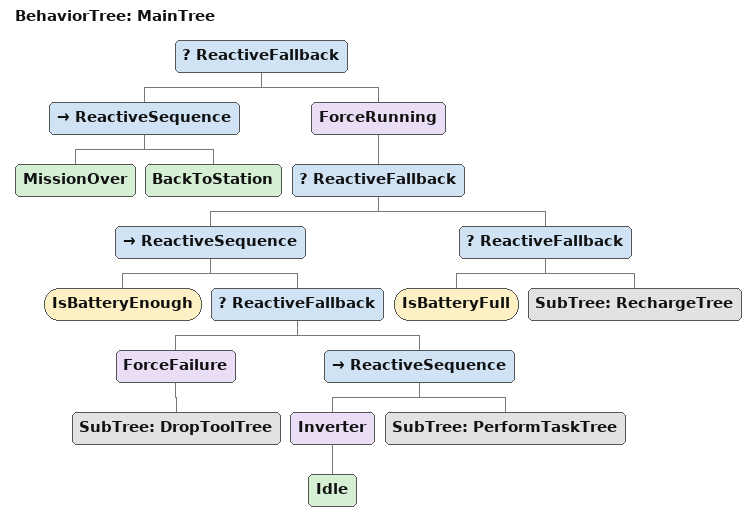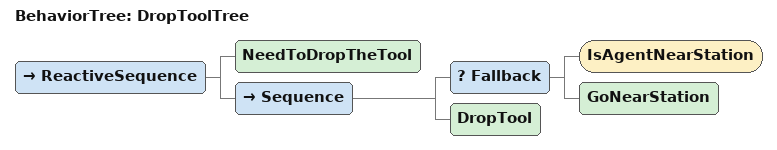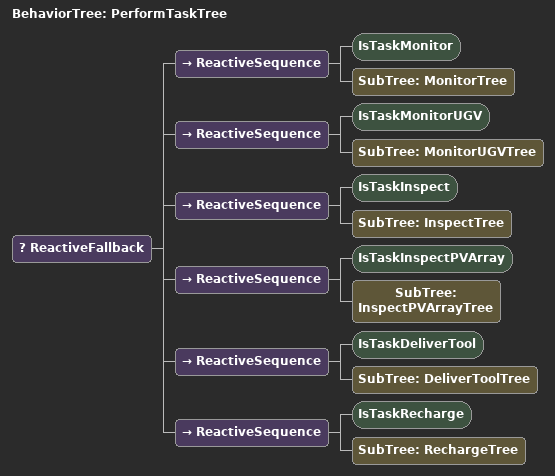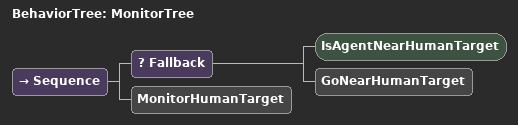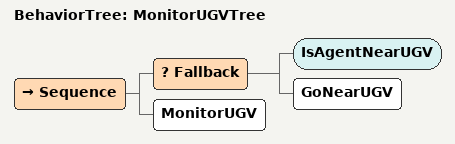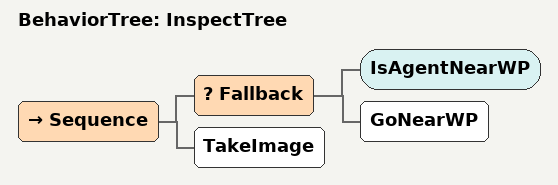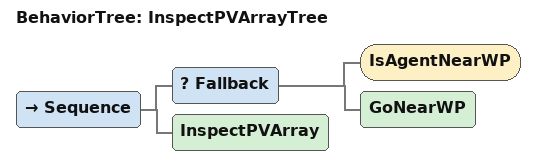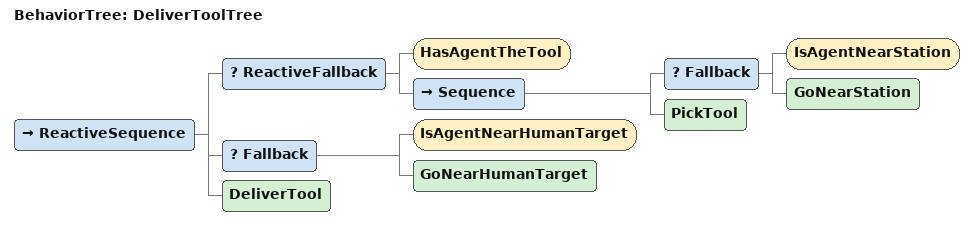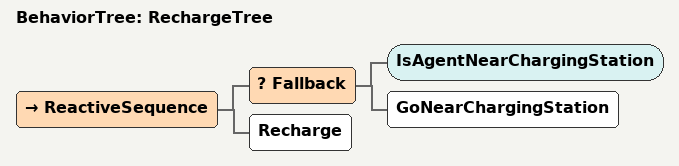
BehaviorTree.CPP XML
<root main_tree_to_execute = "MainTree" >

    <BehaviorTree ID="MainTree">
        <ReactiveFallback>
            <ReactiveSequence>
                <MissionOver/>
                <BackToStation/>
            </ReactiveSequence>
            <ForceRunning>
                <ReactiveFallback>
                    <ReactiveSequence>
                        <IsBatteryEnough/>
                        <ReactiveFallback>
                            <ForceFailure>
                                <SubTree ID="DropToolTree"/>
                            </ForceFailure>
                            <ReactiveSequence>
                                <Inverter>
                                    <Idle/>
                                </Inverter>
                                <SubTree ID="PerformTaskTree"/>
                            </ReactiveSequence>
                        </ReactiveFallback>
                    </ReactiveSequence>
                    <ReactiveFallback>
                        <IsBatteryFull/>
                        <SubTree ID="RechargeTree"/>
                    </ReactiveFallback>
                </ReactiveFallback>
            </ForceRunning>
        </ReactiveFallback>
    </BehaviorTree>

    <BehaviorTree ID="DropToolTree">
        <ReactiveSequence>
            <NeedToDropTheTool/>
            <Sequence>
                <Fallback>
                    <IsAgentNearStation/>
                    <GoNearStation/>
                </Fallback>
                <DropTool/>
            </Sequence>
        </ReactiveSequence>
    </BehaviorTree>

    <BehaviorTree ID="PerformTaskTree">
        <ReactiveFallback>
            <ReactiveSequence>
                <IsTaskMonitor/>
                <SubTree ID="MonitorTree"/>
            </ReactiveSequence>
            <ReactiveSequence>
                <IsTaskMonitorUGV/>
                <SubTree ID="MonitorUGVTree"/>
            </ReactiveSequence>
            <ReactiveSequence>
                <IsTaskInspect/>
                <SubTree ID="InspectTree"/>
            </ReactiveSequence>
            <ReactiveSequence>
                <IsTaskInspectPVArray/>
                <SubTree ID="InspectPVArrayTree"/>
            </ReactiveSequence>
            <ReactiveSequence>
                <IsTaskDeliverTool/>
                <SubTree ID="DeliverToolTree"/>
            </ReactiveSequence>
            <ReactiveSequence>
                <IsTaskRecharge/>
                <SubTree ID="RechargeTree"/>
            </ReactiveSequence>
        </ReactiveFallback>
    </BehaviorTree>

    <BehaviorTree ID="MonitorTree">
        <Sequence>
            <Fallback>
                <IsAgentNearHumanTarget/>
                <GoNearHumanTarget/>
            </Fallback>
            <MonitorHumanTarget/>
        </Sequence>
    </BehaviorTree>

    <BehaviorTree ID="MonitorUGVTree">
        <Sequence>
            <Fallback>
                <IsAgentNearUGV/>
                <GoNearUGV/>
            </Fallback>
            <MonitorUGV/>
        </Sequence>
    </BehaviorTree>

    <BehaviorTree ID="InspectTree">
        <Sequence>
            <Fallback>
                <IsAgentNearWP/>
                <GoNearWP/>
            </Fallback>
            <TakeImage/>
        </Sequence>
    </BehaviorTree>

    <BehaviorTree ID="InspectPVArrayTree">
        <Sequence>
            <Fallback>
                <IsAgentNearWP/>
                <GoNearWP/>
            </Fallback>
            <InspectPVArray/>
        </Sequence>
    </BehaviorTree>

    <BehaviorTree ID="DeliverToolTree">
        <ReactiveSequence>
            <ReactiveFallback>
                <HasAgentTheTool/>
                <Sequence>
                    <Fallback>
                        <IsAgentNearStation/>
                        <GoNearStation/>
                    </Fallback>
                    <PickTool/>
                </Sequence>
            </ReactiveFallback>
            <Fallback>
                <IsAgentNearHumanTarget/>
                <GoNearHumanTarget/>
            </Fallback>
            <DeliverTool/>
        </ReactiveSequence>
    </BehaviorTree>

    <BehaviorTree ID="RechargeTree">
        <ReactiveSequence>
            <Fallback>
                <IsAgentNearChargingStation/>
                <GoNearChargingStation/>
            </Fallback>
            <Recharge/>
        </ReactiveSequence>
    </BehaviorTree>

</root>
